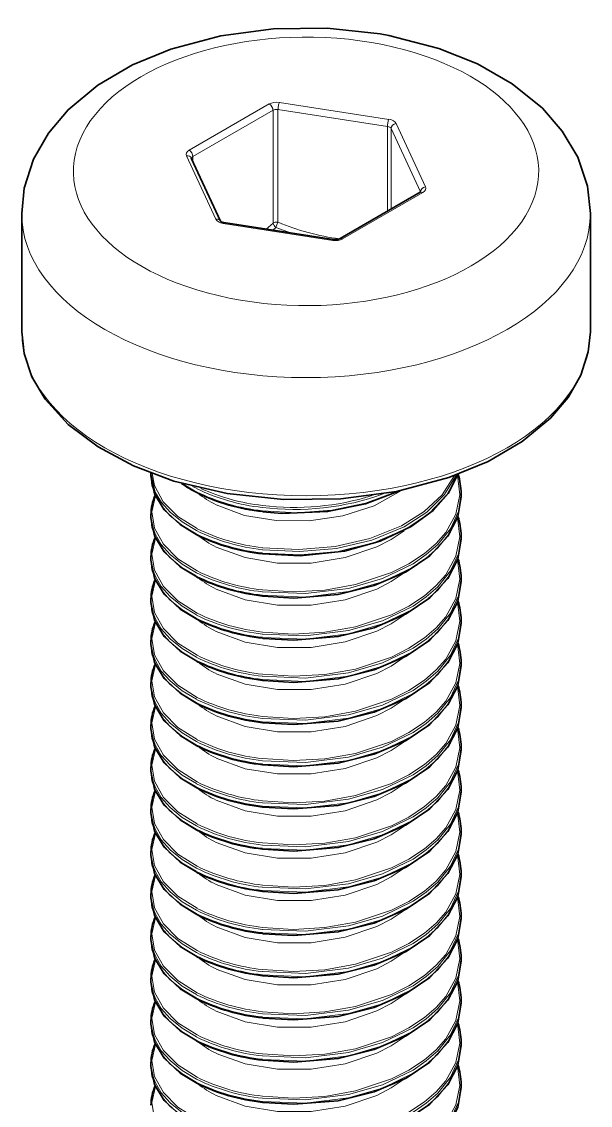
# Model space of a CAD drawing. Extents: x 327 to 941, y 153 to 765.
# Drawn here: x 735.05 to 740.55, y 731.3 to 741.79 of the extents above; entities that cross this region are included whole.
import ezdxf

# ---------------------------------------------------------------- set-up
doc = ezdxf.new("R2010")
doc.units = 0

msp = doc.modelspace()

# ---------------------------------------------------------------- linework, layer by layer
at = {"color": 7, "lineweight": 13, "ltscale": 0.022392}
for p, q in [((737.442, 740.994), (736.667, 740.547)), ((738.151, 739.689), (738.927, 740.137))]:
    msp.add_line(p, q, dxfattribs=at)
at = {"color": 7, "lineweight": 13, "ltscale": 0.026806}
for p, q in [((738.585, 740.777), (737.526, 740.941)), ((738.598, 740.845), (737.539, 741.009)), ((736.995, 739.838), (738.055, 739.674))]:
    msp.add_line(p, q, dxfattribs=at)
at = {"color": 7, "lineweight": 13, "ltscale": 0.027277}
for p, q in [((737.526, 739.849), (737.526, 740.941)), ((737.478, 739.842), (737.478, 740.933))]:
    msp.add_line(p, q, dxfattribs=at)
at = {"color": 7, "lineweight": 13, "ltscale": 0.022391}
msp.add_line((737.478, 740.933), (736.702, 740.485), dxfattribs=at)
at = {"color": 7, "lineweight": 13, "ltscale": 0.0205}
msp.add_line((738.585, 739.957), (738.585, 740.777), dxfattribs=at)
at = {"color": 7, "lineweight": 13, "ltscale": 0.016861}
for p, q in [((738.905, 740.144), (738.621, 740.756)), ((738.953, 740.193), (738.669, 740.805)), ((736.641, 740.491), (736.925, 739.879))]:
    msp.add_line(p, q, dxfattribs=at)
at = {"color": 7, "lineweight": 13, "ltscale": 0.019479}
msp.add_line((738.621, 739.977), (738.621, 740.756), dxfattribs=at)
at = {"color": 7, "lineweight": 35, "ltscale": 0.016861}
msp.add_line((736.686, 740.471), (736.97, 739.859), dxfattribs=at)
at = {"color": 7, "lineweight": 13, "ltscale": 0.001213}
msp.add_line((736.702, 740.437), (736.702, 740.485), dxfattribs=at)
at = {"color": 7, "lineweight": 35, "ltscale": 0.022391}
msp.add_line((738.126, 739.692), (738.902, 740.14), dxfattribs=at)
at = {"color": 7, "lineweight": 35, "ltscale": 0.000190735}
msp.add_line((738.902, 740.14), (738.908, 740.144), dxfattribs=at)
at = {"color": 7, "lineweight": 35, "ltscale": 0.028577}
msp.add_line((735.047, 738.79), (735.047, 739.933), dxfattribs=at)
at = {"color": 7, "lineweight": 35, "ltscale": 0.028578}
msp.add_line((740.547, 738.79), (740.547, 739.934), dxfattribs=at)
at = {"color": 7, "lineweight": 35, "ltscale": 0.026804}
msp.add_line((737.003, 739.847), (738.062, 739.683), dxfattribs=at)
at = {"color": 7, "lineweight": 13, "ltscale": 0.002203}
msp.add_line((737.412, 739.784), (737.478, 739.842), dxfattribs=at)
at = {"color": 7, "lineweight": 13, "ltscale": 0.001008}
msp.add_line((737.476, 739.774), (737.506, 739.8), dxfattribs=at)
at = {"color": 7, "lineweight": 13, "ltscale": 0.001324}
msp.add_line((737.526, 739.849), (737.506, 739.8), dxfattribs=at)
at = {"color": 7, "lineweight": 13, "ltscale": 0.004038}
msp.add_line((737.658, 739.745), (737.506, 739.8), dxfattribs=at)
at = {"color": 7, "lineweight": 35, "ltscale": 0.000802612}
for p, q in [((736.297, 737.396), (736.297, 737.428)), ((736.297, 736.988), (736.297, 737.02)), ((739.297, 736.784), (739.297, 736.816)), ((739.297, 736.375), (739.297, 736.407)), ((739.297, 735.967), (739.297, 735.999)), ((736.297, 735.763), (736.297, 735.795)), ((736.297, 735.355), (736.297, 735.387)), ((739.297, 735.151), (739.297, 735.183)), ((739.297, 734.742), (739.297, 734.774)), ((736.297, 734.538), (736.297, 734.57)), ((736.297, 734.13), (736.297, 734.162)), ((736.297, 733.722), (736.297, 733.754)), ((739.297, 733.518), (739.297, 733.55)), ((739.297, 733.109), (739.297, 733.141)), ((736.297, 732.905), (736.297, 732.937)), ((736.297, 732.497), (736.297, 732.529)), ((739.297, 731.885), (739.297, 731.917)), ((739.297, 731.476), (739.297, 731.508))]:
    msp.add_line(p, q, dxfattribs=at)
at = {"color": 7, "lineweight": 13, "ltscale": 0.001049}
msp.add_line((736.737, 737.275), (736.7, 737.294), dxfattribs=at)
at = {"color": 7, "lineweight": 35, "ltscale": 0.000804138}
for p, q in [((739.297, 737.192), (739.297, 737.224)), ((736.297, 736.579), (736.297, 736.612)), ((736.297, 736.171), (736.297, 736.203)), ((739.297, 735.559), (739.297, 735.591)), ((736.297, 734.946), (736.297, 734.979)), ((739.297, 734.334), (739.297, 734.366)), ((739.297, 733.926), (739.297, 733.958)), ((736.297, 733.313), (736.297, 733.346)), ((739.297, 732.701), (739.297, 732.733)), ((739.297, 732.293), (739.297, 732.325)), ((736.297, 732.089), (736.297, 732.121)), ((736.297, 731.68), (736.297, 731.713))]:
    msp.add_line(p, q, dxfattribs=at)
at = {"color": 7, "lineweight": 35}
for points in [[(735.047, 739.933), (735.071, 740.18), (735.16, 740.459), (735.305, 740.712), (735.496, 740.938), (735.784, 741.177), (736.118, 741.372), (736.49, 741.525), (736.972, 741.653), (737.482, 741.721), (738.001, 741.728), (738.514, 741.673)], [(740.547, 739.934), (740.518, 740.2), (740.425, 740.478), (740.276, 740.731), (740.083, 740.953), (739.792, 741.189), (739.455, 741.382), (739.082, 741.532), (738.597, 741.658), (738.514, 741.673)], [(737.034, 737.224), (736.52, 737.345), (736.129, 737.491), (735.785, 737.675), (735.496, 737.893), (735.273, 738.139), (735.146, 738.354), (735.07, 738.579), (735.047, 738.79)], [(737.034, 737.224), (737.579, 737.166), (738.133, 737.172), (738.673, 737.245), (739.178, 737.379), (739.558, 737.535), (739.889, 737.728), (740.161, 737.954), (740.332, 738.155), (740.455, 738.369), (740.527, 738.596), (740.547, 738.79)], [(736.297, 737.396), (736.331, 737.223), (736.426, 737.067), (736.58, 736.924), (736.74, 736.825)], [(739.266, 737.41), (739.172, 737.224), (739.028, 737.061), (738.815, 736.904), (738.514, 736.762), (738.17, 736.667), (737.742, 736.622), (737.378, 736.64)], [(738.701, 737.25), (738.371, 737.124), (738.005, 737.049), (737.563, 737.032), (737.378, 737.048)], [(739.297, 737.192), (739.265, 736.998), (739.169, 736.812), (738.994, 736.622), (738.765, 736.467), (738.456, 736.334), (738.108, 736.248), (737.68, 736.213), (737.378, 736.231)], [(736.297, 736.988), (736.331, 736.815), (736.426, 736.659), (736.58, 736.516), (736.74, 736.417)], [(739.297, 736.784), (739.265, 736.589), (739.169, 736.403), (738.994, 736.214), (738.765, 736.059), (738.456, 735.925), (738.108, 735.84), (737.68, 735.805), (737.378, 735.823)], [(736.297, 736.579), (736.331, 736.406), (736.426, 736.25), (736.58, 736.107), (736.74, 736.009)], [(739.297, 736.375), (739.265, 736.181), (739.169, 735.995), (738.994, 735.806), (738.765, 735.651), (738.456, 735.517), (738.108, 735.431), (737.68, 735.396), (737.378, 735.415)], [(736.297, 736.171), (736.331, 735.998), (736.426, 735.842), (736.58, 735.699), (736.74, 735.601)], [(739.297, 735.967), (739.265, 735.773), (739.169, 735.587), (738.994, 735.397), (738.765, 735.242), (738.456, 735.109), (738.108, 735.023), (737.68, 734.988), (737.378, 735.007)], [(736.297, 735.763), (736.331, 735.59), (736.426, 735.434), (736.58, 735.291), (736.74, 735.192)], [(739.297, 735.559), (739.265, 735.365), (739.169, 735.179), (738.994, 734.989), (738.765, 734.834), (738.456, 734.701), (738.108, 734.615), (737.68, 734.58), (737.378, 734.598)], [(736.297, 735.355), (736.331, 735.182), (736.426, 735.026), (736.58, 734.883), (736.74, 734.784)], [(739.297, 735.151), (739.265, 734.956), (739.169, 734.77), (738.994, 734.581), (738.765, 734.426), (738.456, 734.292), (738.108, 734.207), (737.68, 734.172), (737.378, 734.19)], [(736.297, 734.946), (736.331, 734.773), (736.426, 734.617), (736.58, 734.474), (736.74, 734.376)], [(739.297, 734.742), (739.265, 734.548), (739.169, 734.362), (738.994, 734.173), (738.765, 734.018), (738.456, 733.884), (738.108, 733.798), (737.68, 733.763), (737.378, 733.782)], [(736.297, 734.538), (736.331, 734.365), (736.426, 734.209), (736.58, 734.066), (736.74, 733.968)], [(739.297, 734.334), (739.265, 734.14), (739.169, 733.954), (738.994, 733.764), (738.765, 733.609), (738.456, 733.476), (738.108, 733.39), (737.68, 733.355), (737.378, 733.374)], [(736.297, 734.13), (736.331, 733.957), (736.426, 733.801), (736.58, 733.658), (736.74, 733.559)], [(739.297, 733.926), (739.265, 733.732), (739.169, 733.546), (738.994, 733.356), (738.765, 733.201), (738.456, 733.068), (738.108, 732.982), (737.68, 732.947), (737.378, 732.965)], [(736.297, 733.722), (736.331, 733.549), (736.426, 733.393), (736.58, 733.25), (736.74, 733.151)], [(739.297, 733.518), (739.265, 733.323), (739.169, 733.137), (738.994, 732.948), (738.765, 732.793), (738.456, 732.659), (738.108, 732.574), (737.68, 732.539), (737.378, 732.557)], [(736.297, 733.313), (736.331, 733.14), (736.426, 732.984), (736.58, 732.841), (736.74, 732.743)], [(739.297, 733.109), (739.265, 732.915), (739.169, 732.729), (738.994, 732.54), (738.765, 732.385), (738.456, 732.251), (738.108, 732.165), (737.68, 732.13), (737.378, 732.149)], [(736.297, 732.905), (736.331, 732.732), (736.426, 732.576), (736.58, 732.433), (736.74, 732.335)], [(739.297, 732.701), (739.265, 732.507), (739.169, 732.321), (738.994, 732.131), (738.765, 731.976), (738.456, 731.843), (738.108, 731.757), (737.68, 731.722), (737.378, 731.741)], [(736.297, 732.497), (736.331, 732.324), (736.426, 732.168), (736.58, 732.025), (736.74, 731.927)], [(739.297, 732.293), (739.265, 732.099), (739.169, 731.913), (738.994, 731.723), (738.765, 731.568), (738.456, 731.435), (738.108, 731.349), (737.68, 731.314), (737.378, 731.332)], [(736.297, 732.089), (736.331, 731.916), (736.426, 731.76), (736.58, 731.617), (736.74, 731.518)], [(739.297, 731.885), (739.265, 731.69), (739.169, 731.504), (738.994, 731.315), (738.765, 731.16), (738.456, 731.026), (738.108, 730.941), (737.68, 730.906), (737.378, 730.924)], [(736.297, 731.68), (736.331, 731.507), (736.426, 731.351), (736.58, 731.208), (736.74, 731.11)], [(739.297, 731.476), (739.265, 731.282), (739.169, 731.096), (738.994, 730.907), (738.765, 730.752), (738.456, 730.618), (738.108, 730.532), (737.68, 730.497), (737.378, 730.516)]]:
    msp.add_lwpolyline(points, dxfattribs=at)
at = {"color": 7, "lineweight": 13}
for points in [[(736.737, 736.866), (736.598, 736.949), (736.482, 737.044), (736.399, 737.138), (736.339, 737.239), (736.297, 737.422)], [(736.735, 736.835), (736.597, 736.918), (736.481, 737.013), (736.397, 737.109), (736.337, 737.212), (736.307, 737.303), (736.297, 737.396)], [(736.743, 736.885), (736.557, 737.003), (736.416, 737.144), (736.331, 737.301), (736.308, 737.418)], [(739.265, 737.41), (739.16, 737.211), (738.992, 737.034), (738.773, 736.886), (738.458, 736.75), (738.109, 736.664), (737.744, 736.63), (737.375, 736.648)], [(739.251, 737.405), (739.138, 737.214), (738.964, 737.044), (738.745, 736.903), (738.434, 736.774), (738.091, 736.694), (737.735, 736.662), (737.375, 736.681)], [(739.263, 737.402), (739.286, 737.213), (739.247, 737.025), (739.148, 736.848), (739.056, 736.741), (738.944, 736.644), (738.793, 736.544), (738.624, 736.459), (738.276, 736.343), (737.979, 736.29), (737.676, 736.273), (737.376, 736.292)], [(739.232, 737.398), (739.114, 737.212), (738.939, 737.049), (738.72, 736.913), (738.414, 736.789), (738.078, 736.712), (737.729, 736.682), (737.376, 736.7)], [(736.743, 736.477), (736.558, 736.594), (736.418, 736.734), (736.331, 736.89), (736.307, 737.046), (736.34, 737.202)], [(736.928, 737.114), (737.202, 737.013), (737.509, 736.962), (737.829, 736.959), (738.153, 737.007), (738.457, 737.105), (738.721, 737.254)], [(738.676, 737.245), (738.373, 737.132), (738.046, 737.063), (737.709, 737.038), (737.375, 737.057)], [(739.297, 737.224), (739.271, 737.05), (739.193, 736.884), (739.071, 736.731), (738.96, 736.633), (738.832, 736.545), (738.537, 736.402), (738.207, 736.307), (737.791, 736.256), (737.375, 736.272)], [(739.297, 737.192), (739.271, 737.018), (739.193, 736.852), (739.071, 736.698), (738.96, 736.6), (738.832, 736.513), (738.537, 736.37), (738.207, 736.275), (737.791, 736.223), (737.375, 736.24)], [(736.737, 736.458), (736.598, 736.541), (736.482, 736.636), (736.397, 736.732), (736.337, 736.835), (736.307, 736.927), (736.297, 737.02)], [(736.735, 736.427), (736.597, 736.51), (736.481, 736.605), (736.397, 736.701), (736.337, 736.804), (736.307, 736.895), (736.297, 736.988)], [(739.263, 736.994), (739.286, 736.805), (739.247, 736.617), (739.148, 736.439), (739.056, 736.333), (738.944, 736.236), (738.793, 736.136), (738.624, 736.051), (738.276, 735.934), (737.979, 735.882), (737.676, 735.865), (737.376, 735.884)], [(736.928, 736.706), (737.208, 736.604), (737.521, 736.552), (737.848, 736.552), (738.176, 736.604), (738.483, 736.708), (738.621, 736.78), (738.745, 736.864)], [(736.743, 736.068), (736.558, 736.186), (736.418, 736.326), (736.331, 736.482), (736.307, 736.638), (736.34, 736.793)], [(739.297, 736.816), (739.271, 736.642), (739.193, 736.475), (739.071, 736.322), (738.96, 736.224), (738.832, 736.136), (738.537, 735.994), (738.207, 735.898), (737.791, 735.847), (737.375, 735.864)], [(739.297, 736.784), (739.271, 736.61), (739.193, 736.443), (739.071, 736.29), (738.96, 736.192), (738.832, 736.104), (738.537, 735.962), (738.207, 735.866), (737.791, 735.815), (737.375, 735.832)], [(736.737, 736.05), (736.598, 736.133), (736.482, 736.228), (736.397, 736.324), (736.337, 736.427), (736.307, 736.518), (736.297, 736.612)], [(736.735, 736.018), (736.597, 736.101), (736.481, 736.196), (736.397, 736.292), (736.337, 736.395), (736.307, 736.486), (736.297, 736.579)], [(739.263, 736.585), (739.286, 736.396), (739.247, 736.209), (739.148, 736.031), (739.056, 735.925), (738.944, 735.828), (738.793, 735.727), (738.624, 735.642), (738.276, 735.526), (737.979, 735.474), (737.676, 735.457), (737.376, 735.476)], [(736.928, 736.298), (737.208, 736.195), (737.521, 736.144), (737.848, 736.144), (738.176, 736.196), (738.483, 736.3), (738.621, 736.372), (738.745, 736.456)], [(736.743, 735.66), (736.558, 735.778), (736.418, 735.917), (736.331, 736.073), (736.307, 736.23), (736.34, 736.385)], [(739.297, 736.407), (739.271, 736.234), (739.193, 736.067), (739.071, 735.914), (738.96, 735.816), (738.832, 735.728), (738.537, 735.586), (738.207, 735.49), (737.791, 735.439), (737.375, 735.456)], [(739.297, 736.375), (739.271, 736.202), (739.193, 736.035), (739.071, 735.882), (738.96, 735.784), (738.832, 735.696), (738.537, 735.554), (738.207, 735.458), (737.791, 735.407), (737.375, 735.424)], [(736.737, 735.642), (736.598, 735.724), (736.482, 735.819), (736.397, 735.916), (736.337, 736.019), (736.307, 736.11), (736.297, 736.203)], [(736.735, 735.61), (736.597, 735.693), (736.481, 735.788), (736.397, 735.884), (736.337, 735.987), (736.307, 736.078), (736.297, 736.171)], [(739.263, 736.177), (739.286, 735.988), (739.247, 735.8), (739.148, 735.623), (739.056, 735.517), (738.944, 735.419), (738.793, 735.319), (738.624, 735.234), (738.276, 735.118), (737.979, 735.065), (737.676, 735.049), (737.376, 735.067)], [(736.928, 735.889), (737.208, 735.787), (737.521, 735.736), (737.848, 735.736), (738.176, 735.788), (738.483, 735.892), (738.621, 735.964), (738.745, 736.048)], [(736.743, 735.252), (736.558, 735.369), (736.418, 735.509), (736.331, 735.665), (736.307, 735.821), (736.34, 735.977)], [(739.297, 735.999), (739.271, 735.825), (739.193, 735.659), (739.071, 735.506), (738.96, 735.408), (738.832, 735.32), (738.537, 735.177), (738.207, 735.082), (737.791, 735.031), (737.375, 735.048)], [(739.297, 735.967), (739.271, 735.793), (739.193, 735.627), (739.071, 735.474), (738.96, 735.376), (738.832, 735.288), (738.537, 735.145), (738.207, 735.05), (737.791, 734.999), (737.375, 735.015)], [(736.737, 735.233), (736.598, 735.316), (736.482, 735.411), (736.397, 735.507), (736.337, 735.611), (736.307, 735.702), (736.297, 735.795)], [(736.735, 735.202), (736.597, 735.285), (736.481, 735.38), (736.397, 735.476), (736.337, 735.579), (736.307, 735.67), (736.297, 735.763)], [(739.263, 735.769), (739.286, 735.58), (739.247, 735.392), (739.148, 735.215), (739.056, 735.108), (738.944, 735.011), (738.793, 734.911), (738.624, 734.826), (738.276, 734.71), (737.979, 734.657), (737.676, 734.64), (737.376, 734.659)], [(736.928, 735.481), (737.208, 735.379), (737.521, 735.328), (737.848, 735.328), (738.176, 735.379), (738.483, 735.484), (738.621, 735.555), (738.745, 735.64)], [(739.297, 735.591), (739.271, 735.417), (739.193, 735.251), (739.071, 735.098), (738.96, 735), (738.832, 734.912), (738.537, 734.769), (738.207, 734.674), (737.791, 734.623), (737.375, 734.639)], [(736.743, 734.844), (736.558, 734.961), (736.418, 735.101), (736.331, 735.257), (736.307, 735.413), (736.34, 735.569)], [(739.297, 735.559), (739.271, 735.385), (739.193, 735.219), (739.071, 735.065), (738.96, 734.967), (738.832, 734.88), (738.537, 734.737), (738.207, 734.642), (737.791, 734.59), (737.375, 734.607)], [(736.737, 734.825), (736.598, 734.908), (736.482, 735.003), (736.397, 735.099), (736.337, 735.202), (736.307, 735.294), (736.297, 735.387)], [(736.735, 734.794), (736.597, 734.877), (736.481, 734.972), (736.397, 735.068), (736.337, 735.171), (736.307, 735.262), (736.297, 735.355)], [(739.263, 735.361), (739.286, 735.172), (739.247, 734.984), (739.148, 734.807), (739.056, 734.7), (738.944, 734.603), (738.793, 734.503), (738.624, 734.418), (738.276, 734.302), (737.979, 734.249), (737.676, 734.232), (737.376, 734.251)], [(736.928, 735.073), (737.208, 734.971), (737.521, 734.919), (737.848, 734.919), (738.176, 734.971), (738.483, 735.075), (738.621, 735.147), (738.745, 735.231)], [(739.297, 735.183), (739.271, 735.009), (739.193, 734.842), (739.071, 734.689), (738.96, 734.591), (738.832, 734.503), (738.537, 734.361), (738.207, 734.266), (737.791, 734.214), (737.375, 734.231)], [(736.743, 734.435), (736.558, 734.553), (736.418, 734.693), (736.331, 734.849), (736.307, 735.005), (736.34, 735.16)], [(739.297, 735.151), (739.271, 734.977), (739.193, 734.81), (739.071, 734.657), (738.96, 734.559), (738.832, 734.471), (738.537, 734.329), (738.207, 734.233), (737.791, 734.182), (737.375, 734.199)], [(736.737, 734.417), (736.598, 734.5), (736.482, 734.595), (736.397, 734.691), (736.337, 734.794), (736.307, 734.885), (736.297, 734.979)], [(736.735, 734.385), (736.597, 734.468), (736.481, 734.563), (736.397, 734.659), (736.337, 734.762), (736.307, 734.853), (736.297, 734.946)], [(739.263, 734.952), (739.286, 734.763), (739.247, 734.576), (739.148, 734.398), (739.056, 734.292), (738.944, 734.195), (738.793, 734.094), (738.624, 734.009), (738.276, 733.893), (737.979, 733.841), (737.676, 733.824), (737.376, 733.843)], [(736.743, 734.027), (736.558, 734.145), (736.418, 734.284), (736.331, 734.44), (736.307, 734.597), (736.34, 734.752)], [(736.928, 734.665), (737.208, 734.562), (737.521, 734.511), (737.848, 734.511), (738.176, 734.563), (738.483, 734.667), (738.621, 734.739), (738.745, 734.823)], [(739.297, 734.774), (739.271, 734.601), (739.193, 734.434), (739.071, 734.281), (738.96, 734.183), (738.832, 734.095), (738.537, 733.953), (738.207, 733.857), (737.791, 733.806), (737.375, 733.823)], [(739.297, 734.742), (739.271, 734.569), (739.193, 734.402), (739.071, 734.249), (738.96, 734.151), (738.832, 734.063), (738.537, 733.921), (738.207, 733.825), (737.791, 733.774), (737.375, 733.791)], [(736.737, 734.009), (736.598, 734.091), (736.482, 734.186), (736.397, 734.283), (736.337, 734.386), (736.307, 734.477), (736.297, 734.57)], [(739.263, 734.544), (739.286, 734.355), (739.247, 734.167), (739.148, 733.99), (739.056, 733.884), (738.944, 733.786), (738.793, 733.686), (738.624, 733.601), (738.276, 733.485), (737.979, 733.432), (737.676, 733.416), (737.376, 733.434)], [(736.735, 733.977), (736.597, 734.06), (736.481, 734.155), (736.397, 734.251), (736.337, 734.354), (736.307, 734.445), (736.297, 734.538)], [(736.743, 733.619), (736.558, 733.736), (736.418, 733.876), (736.331, 734.032), (736.307, 734.188), (736.34, 734.344)], [(736.928, 734.256), (737.208, 734.154), (737.521, 734.103), (737.848, 734.103), (738.176, 734.155), (738.483, 734.259), (738.621, 734.331), (738.745, 734.415)], [(739.297, 734.366), (739.271, 734.192), (739.193, 734.026), (739.071, 733.873), (738.96, 733.775), (738.832, 733.687), (738.537, 733.544), (738.207, 733.449), (737.791, 733.398), (737.375, 733.415)], [(739.297, 734.334), (739.271, 734.16), (739.193, 733.994), (739.071, 733.841), (738.96, 733.743), (738.832, 733.655), (738.537, 733.512), (738.207, 733.417), (737.791, 733.366), (737.375, 733.382)], [(736.737, 733.6), (736.598, 733.683), (736.482, 733.778), (736.397, 733.874), (736.337, 733.978), (736.307, 734.069), (736.297, 734.162)], [(736.735, 733.569), (736.597, 733.652), (736.481, 733.747), (736.397, 733.843), (736.337, 733.946), (736.307, 734.037), (736.297, 734.13)], [(739.263, 734.136), (739.286, 733.947), (739.247, 733.759), (739.148, 733.582), (739.056, 733.475), (738.944, 733.378), (738.793, 733.278), (738.624, 733.193), (738.276, 733.077), (737.979, 733.024), (737.676, 733.007), (737.376, 733.026)], [(736.743, 733.211), (736.558, 733.328), (736.418, 733.468), (736.331, 733.624), (736.307, 733.78), (736.34, 733.936)], [(736.928, 733.848), (737.208, 733.746), (737.521, 733.695), (737.848, 733.695), (738.176, 733.746), (738.483, 733.851), (738.621, 733.922), (738.745, 734.007)], [(739.297, 733.958), (739.271, 733.784), (739.193, 733.618), (739.071, 733.465), (738.96, 733.367), (738.832, 733.279), (738.537, 733.136), (738.207, 733.041), (737.791, 732.99), (737.375, 733.006)], [(739.297, 733.926), (739.271, 733.752), (739.193, 733.586), (739.071, 733.432), (738.96, 733.334), (738.832, 733.247), (738.537, 733.104), (738.207, 733.009), (737.791, 732.957), (737.375, 732.974)], [(736.737, 733.192), (736.598, 733.275), (736.482, 733.37), (736.397, 733.466), (736.337, 733.569), (736.307, 733.661), (736.297, 733.754)], [(736.735, 733.161), (736.597, 733.244), (736.481, 733.339), (736.397, 733.435), (736.337, 733.538), (736.307, 733.629), (736.297, 733.722)], [(739.263, 733.728), (739.286, 733.539), (739.247, 733.351), (739.148, 733.174), (739.056, 733.067), (738.944, 732.97), (738.793, 732.87), (738.624, 732.785), (738.276, 732.669), (737.979, 732.616), (737.676, 732.599), (737.376, 732.618)], [(736.928, 733.44), (737.208, 733.338), (737.521, 733.286), (737.848, 733.286), (738.176, 733.338), (738.483, 733.442), (738.621, 733.514), (738.745, 733.599)], [(736.743, 732.802), (736.558, 732.92), (736.418, 733.06), (736.331, 733.216), (736.307, 733.372), (736.34, 733.527)], [(739.297, 733.55), (739.271, 733.376), (739.193, 733.209), (739.071, 733.056), (738.96, 732.958), (738.832, 732.87), (738.537, 732.728), (738.207, 732.633), (737.791, 732.581), (737.375, 732.598)], [(739.297, 733.518), (739.271, 733.344), (739.193, 733.177), (739.071, 733.024), (738.96, 732.926), (738.832, 732.838), (738.537, 732.696), (738.207, 732.6), (737.791, 732.549), (737.375, 732.566)], [(736.737, 732.784), (736.598, 732.867), (736.482, 732.962), (736.397, 733.058), (736.337, 733.161), (736.307, 733.252), (736.297, 733.346)], [(736.735, 732.752), (736.597, 732.835), (736.481, 732.93), (736.397, 733.026), (736.337, 733.129), (736.307, 733.22), (736.297, 733.313)], [(739.263, 733.319), (739.286, 733.13), (739.247, 732.943), (739.148, 732.765), (739.056, 732.659), (738.944, 732.562), (738.793, 732.461), (738.624, 732.376), (738.276, 732.26), (737.979, 732.208), (737.676, 732.191), (737.376, 732.21)], [(736.928, 733.032), (737.208, 732.929), (737.521, 732.878), (737.848, 732.878), (738.176, 732.93), (738.483, 733.034), (738.621, 733.106), (738.745, 733.19)], [(736.743, 732.394), (736.558, 732.512), (736.418, 732.651), (736.331, 732.807), (736.307, 732.964), (736.34, 733.119)], [(739.297, 733.141), (739.271, 732.968), (739.193, 732.801), (739.071, 732.648), (738.96, 732.55), (738.832, 732.462), (738.537, 732.32), (738.207, 732.224), (737.791, 732.173), (737.375, 732.19)], [(739.297, 733.109), (739.271, 732.936), (739.193, 732.769), (739.071, 732.616), (738.96, 732.518), (738.832, 732.43), (738.537, 732.288), (738.207, 732.192), (737.791, 732.141), (737.375, 732.158)], [(736.737, 732.376), (736.598, 732.458), (736.482, 732.553), (736.397, 732.65), (736.337, 732.753), (736.307, 732.844), (736.297, 732.937)], [(736.735, 732.344), (736.597, 732.427), (736.481, 732.522), (736.397, 732.618), (736.337, 732.721), (736.307, 732.812), (736.297, 732.905)], [(739.263, 732.911), (739.286, 732.722), (739.247, 732.534), (739.148, 732.357), (739.056, 732.251), (738.944, 732.153), (738.793, 732.053), (738.624, 731.968), (738.276, 731.852), (737.979, 731.799), (737.676, 731.783), (737.376, 731.801)], [(736.928, 732.623), (737.208, 732.521), (737.521, 732.47), (737.848, 732.47), (738.176, 732.522), (738.483, 732.626), (738.621, 732.698), (738.745, 732.782)], [(736.743, 731.986), (736.558, 732.103), (736.418, 732.243), (736.331, 732.399), (736.307, 732.555), (736.34, 732.711)], [(739.297, 732.733), (739.271, 732.559), (739.193, 732.393), (739.071, 732.24), (738.96, 732.142), (738.832, 732.054), (738.537, 731.911), (738.207, 731.816), (737.791, 731.765), (737.375, 731.782)], [(739.297, 732.701), (739.271, 732.527), (739.193, 732.361), (739.071, 732.208), (738.96, 732.11), (738.832, 732.022), (738.537, 731.879), (738.207, 731.784), (737.791, 731.733), (737.375, 731.749)], [(736.737, 731.967), (736.598, 732.05), (736.482, 732.145), (736.397, 732.241), (736.337, 732.345), (736.307, 732.436), (736.297, 732.529)], [(736.735, 731.936), (736.597, 732.019), (736.481, 732.114), (736.397, 732.21), (736.337, 732.313), (736.307, 732.404), (736.297, 732.497)], [(739.263, 732.503), (739.286, 732.314), (739.247, 732.126), (739.148, 731.949), (739.056, 731.842), (738.944, 731.745), (738.793, 731.645), (738.624, 731.56), (738.276, 731.444), (737.979, 731.391), (737.676, 731.374), (737.376, 731.393)], [(736.928, 732.215), (737.208, 732.113), (737.521, 732.062), (737.848, 732.062), (738.176, 732.113), (738.483, 732.218), (738.621, 732.289), (738.745, 732.374)], [(736.743, 731.578), (736.558, 731.695), (736.418, 731.835), (736.331, 731.991), (736.307, 732.147), (736.34, 732.303)], [(739.297, 732.325), (739.271, 732.151), (739.193, 731.985), (739.071, 731.832), (738.96, 731.734), (738.832, 731.646), (738.537, 731.503), (738.207, 731.408), (737.791, 731.357), (737.375, 731.373)], [(739.297, 732.293), (739.271, 732.119), (739.193, 731.953), (739.071, 731.799), (738.96, 731.701), (738.832, 731.614), (738.537, 731.471), (738.207, 731.376), (737.791, 731.324), (737.375, 731.341)], [(736.737, 731.559), (736.598, 731.642), (736.482, 731.737), (736.397, 731.833), (736.337, 731.936), (736.307, 732.028), (736.297, 732.121)], [(736.735, 731.528), (736.597, 731.611), (736.481, 731.706), (736.397, 731.802), (736.337, 731.905), (736.307, 731.996), (736.297, 732.089)], [(739.263, 732.095), (739.286, 731.906), (739.247, 731.718), (739.148, 731.541), (739.056, 731.434), (738.944, 731.337), (738.793, 731.237), (738.624, 731.152), (738.276, 731.036), (737.979, 730.983), (737.676, 730.966), (737.376, 730.985)], [(736.928, 731.807), (737.208, 731.705), (737.521, 731.654), (737.848, 731.653), (738.176, 731.705), (738.483, 731.809), (738.621, 731.881), (738.745, 731.965)], [(736.743, 731.169), (736.558, 731.287), (736.418, 731.427), (736.331, 731.583), (736.307, 731.739), (736.34, 731.894)], [(739.297, 731.917), (739.271, 731.743), (739.193, 731.576), (739.071, 731.423), (738.96, 731.325), (738.832, 731.237), (738.537, 731.095), (738.207, 731), (737.791, 730.948), (737.375, 730.965)], [(739.297, 731.885), (739.271, 731.711), (739.193, 731.544), (739.071, 731.391), (738.96, 731.293), (738.832, 731.205), (738.537, 731.063), (738.207, 730.967), (737.791, 730.916), (737.375, 730.933)], [(736.737, 731.151), (736.598, 731.234), (736.482, 731.329), (736.397, 731.425), (736.337, 731.528), (736.307, 731.619), (736.297, 731.713)], [(736.735, 731.119), (736.597, 731.202), (736.481, 731.297), (736.397, 731.393), (736.337, 731.496), (736.307, 731.587), (736.297, 731.68)], [(739.263, 731.686), (739.286, 731.497), (739.247, 731.31), (739.148, 731.132), (739.056, 731.026), (738.944, 730.929), (738.793, 730.828), (738.624, 730.743), (738.276, 730.627), (737.979, 730.575), (737.676, 730.558), (737.376, 730.577)], [(736.928, 731.399), (737.208, 731.296), (737.521, 731.245), (737.848, 731.245), (738.176, 731.297), (738.483, 731.401), (738.621, 731.473), (738.745, 731.557)], [(739.297, 731.508), (739.271, 731.335), (739.193, 731.168), (739.071, 731.015), (738.96, 730.917), (738.832, 730.829), (738.537, 730.687), (738.207, 730.591), (737.791, 730.54), (737.375, 730.557)], [(736.743, 730.761), (736.558, 730.879), (736.418, 731.018), (736.331, 731.175), (736.307, 731.331), (736.34, 731.486)], [(739.297, 731.476), (739.271, 731.303), (739.193, 731.136), (739.071, 730.983), (738.96, 730.885), (738.832, 730.797), (738.537, 730.655), (738.207, 730.559), (737.791, 730.508), (737.375, 730.525)]]:
    msp.add_lwpolyline(points, dxfattribs=at)
at = {"color": 7, "lineweight": 35}
for centre, radius, start, end in [((737.009, 739.911), 0.0644, 232.3851, 264.9944), ((738.081, 739.787), 0.106, 259.8785, 295.2989), ((738.689, 737.223), 0.608, 0.122, 18.0173), ((737.292, 738.312), 1.212, 234.6943, 242.9032), ((736.761, 737.017), 0.464, 155.8032, 179.695), ((737.583, 738.957), 1.919, 243.9265, 263.8541), ((738.689, 736.814), 0.608, 0.1242, 18.1502), ((736.761, 736.609), 0.464, 155.8032, 179.695), ((737.583, 738.548), 1.919, 243.9265, 263.8541), ((738.689, 736.406), 0.608, 0.1242, 18.1502), ((736.761, 736.201), 0.464, 155.8032, 179.695), ((737.583, 738.14), 1.919, 243.9265, 263.8541), ((738.689, 735.998), 0.608, 0.1242, 18.1502), ((737.583, 737.732), 1.919, 243.9265, 263.8541), ((736.761, 735.793), 0.464, 155.8032, 179.695), ((738.689, 735.59), 0.608, 0.1242, 18.1502), ((737.583, 737.324), 1.919, 243.9265, 263.8541), ((736.761, 735.384), 0.464, 155.8032, 179.695), ((738.689, 735.181), 0.608, 0.1242, 18.1502), ((737.583, 736.915), 1.919, 243.9265, 263.8541), ((736.761, 734.976), 0.464, 155.8032, 179.695), ((738.689, 734.773), 0.608, 0.1242, 18.1502), ((736.761, 734.568), 0.464, 155.8032, 179.695), ((737.583, 736.507), 1.919, 243.9265, 263.8541), ((738.689, 734.365), 0.608, 0.1242, 18.1502), ((736.761, 734.16), 0.464, 155.8032, 179.695), ((737.583, 736.099), 1.919, 243.9265, 263.8541), ((738.689, 733.957), 0.608, 0.1242, 18.1502), ((736.761, 733.751), 0.464, 155.8032, 179.695), ((737.583, 735.691), 1.919, 243.9265, 263.8541), ((738.689, 733.548), 0.608, 0.1242, 18.1502), ((736.761, 733.343), 0.464, 155.8032, 179.695), ((737.583, 735.282), 1.919, 243.9265, 263.8541), ((738.689, 733.14), 0.608, 0.1242, 18.1502), ((736.761, 732.935), 0.464, 155.8032, 179.695), ((737.583, 734.874), 1.919, 243.9265, 263.8541), ((738.689, 732.732), 0.608, 0.1242, 18.1502), ((736.761, 732.527), 0.464, 155.8032, 179.695), ((737.583, 734.466), 1.919, 243.9265, 263.8541), ((738.689, 732.324), 0.608, 0.1242, 18.1502), ((736.761, 732.118), 0.464, 155.8032, 179.695), ((737.583, 734.058), 1.919, 243.9265, 263.8541), ((738.689, 731.915), 0.608, 0.1242, 18.1502), ((737.583, 733.649), 1.919, 243.9265, 263.8541), ((736.761, 731.71), 0.464, 155.8032, 179.695), ((738.689, 731.507), 0.608, 0.1242, 18.1502), ((737.583, 733.241), 1.919, 243.9265, 263.8541), ((736.761, 731.302), 0.464, 155.8032, 179.695)]:
    msp.add_arc(centre, radius, start, end, dxfattribs=at)
at = {"color": 7, "lineweight": 13}
for centre, radius, start, end in [((737.574, 739.879), 0.104, 200.8028, 229.2229), ((738.43, 742.007), 2.339, 247.2735, 262.4312), ((737.302, 738.345), 1.239, 235.8968, 242.8094), ((737.582, 739.005), 1.927, 243.9658, 263.8167), ((737.592, 739.048), 1.951, 245.4206, 263.6606), ((737.582, 738.971), 1.925, 243.9116, 263.8226), ((737.334, 737.941), 0.921, 230.6561, 243.8033), ((737.688, 739.571), 2.501, 262.7957, 289.9937), ((737.687, 739.604), 2.514, 262.9125, 287.3881), ((737.583, 738.596), 1.926, 243.9366, 263.7988), ((737.583, 738.603), 1.913, 243.9557, 263.8139), ((737.582, 738.563), 1.925, 243.9116, 263.8226), ((737.334, 737.533), 0.921, 230.6561, 243.8033), ((737.582, 738.189), 1.927, 243.9658, 263.8167), ((737.583, 738.194), 1.913, 243.9557, 263.8139), ((737.582, 738.155), 1.925, 243.9116, 263.8226), ((737.334, 737.125), 0.921, 230.6561, 243.8033), ((737.582, 737.747), 1.925, 243.9116, 263.8226), ((737.582, 737.78), 1.927, 243.9658, 263.8167), ((737.583, 737.786), 1.913, 243.9557, 263.8139), ((737.334, 736.716), 0.921, 230.6561, 243.8033), ((737.582, 737.339), 1.925, 243.9116, 263.8226), ((737.582, 737.372), 1.927, 243.9604, 263.8135), ((737.583, 737.378), 1.913, 243.9557, 263.8139), ((737.334, 736.308), 0.921, 230.6561, 243.8033), ((737.582, 736.93), 1.925, 243.9116, 263.8226), ((737.583, 736.963), 1.926, 243.9366, 263.7988), ((737.583, 736.97), 1.913, 243.9557, 263.8139), ((737.334, 735.9), 0.921, 230.6561, 243.8033), ((737.582, 736.522), 1.925, 243.9116, 263.8226), ((737.583, 736.554), 1.926, 243.9366, 263.7988), ((737.583, 736.561), 1.913, 243.9557, 263.8139), ((737.334, 735.492), 0.921, 230.6561, 243.8033), ((737.582, 736.114), 1.925, 243.9116, 263.8226), ((737.583, 736.146), 1.926, 243.9366, 263.7988), ((737.583, 736.153), 1.913, 243.9557, 263.8139), ((737.334, 735.083), 0.921, 230.6561, 243.8033), ((737.583, 735.745), 1.913, 243.9557, 263.8139), ((737.582, 735.706), 1.925, 243.9116, 263.8226), ((737.583, 735.738), 1.926, 243.9366, 263.7988), ((737.334, 734.675), 0.921, 230.6561, 243.8033), ((737.582, 735.331), 1.927, 243.9658, 263.8167), ((737.583, 735.337), 1.913, 243.9557, 263.8139), ((737.582, 735.297), 1.925, 243.9116, 263.8226), ((737.334, 734.267), 0.921, 230.6561, 243.8033), ((737.582, 734.923), 1.927, 243.9658, 263.8167), ((737.583, 734.928), 1.913, 243.9557, 263.8139), ((737.582, 734.889), 1.925, 243.9116, 263.8226), ((737.334, 733.859), 0.921, 230.6561, 243.8033), ((737.582, 734.514), 1.927, 243.9658, 263.8167), ((737.583, 734.52), 1.913, 243.9557, 263.8139), ((737.582, 734.481), 1.925, 243.9116, 263.8226), ((737.334, 733.45), 0.921, 230.6561, 243.8033), ((737.582, 734.073), 1.925, 243.9116, 263.8226), ((737.583, 734.105), 1.926, 243.9366, 263.7988), ((737.583, 734.112), 1.913, 243.9557, 263.8139), ((737.334, 733.042), 0.921, 230.6561, 243.8033), ((737.582, 733.664), 1.925, 243.9116, 263.8226), ((737.582, 733.698), 1.927, 243.9604, 263.8135), ((737.583, 733.704), 1.913, 243.9557, 263.8139), ((737.334, 732.634), 0.921, 230.6561, 243.8033), ((737.582, 733.256), 1.925, 243.9116, 263.8226), ((737.583, 733.288), 1.926, 243.9366, 263.7988), ((737.583, 733.295), 1.913, 243.9557, 263.8139), ((737.334, 732.226), 0.921, 230.6561, 243.8033)]:
    msp.add_arc(centre, radius, start, end, dxfattribs=at)
for centre, major_axis, ratio, start_param, end_param in [((737.797, 740.342), (2.25, 0), 0.57735, 1.285398, 7.568583), ((737.513, 740.953), (0.1, 0), 0.57735, 1.308997, 2.356194), ((737.442, 740.953), (-0.025, 0.0433), 0.57735, 3.926991, 5.497787), ((737.513, 740.913), (0.05, 0), 0.57735, 1.308997, 2.356194), ((737.539, 740.968), (0.0076, 0.0494), 0.211325, 0.631914, 2.202711), ((738.598, 740.805), (0.0076, 0.0494), 0.211325, 0.631914, 2.202711), ((738.573, 740.79), (0.1, 0), 0.57735, 0.261799, 1.308997), ((738.573, 740.749), (0.05, 0), 0.57735, 0.261799, 1.308997), ((738.669, 740.764), (0.0453, 0.0211), 0.788675, 1.219917, 2.790713), ((736.737, 740.506), (0.1, 0), 0.57735, 2.356194, 3.403392), ((736.667, 740.506), (-0.025, 0.0433), 0.57735, 3.926991, 5.497787), ((736.641, 740.45), (-0.0453, -0.0211), 0.788675, 3.141471, 4.36151), ((736.737, 740.465), (0.05, 0), 0.57735, 2.356194, 3.043192), ((738.927, 740.096), (0.025, -0.0433), 0.57735, 2.356194, 3.141593), ((738.953, 740.152), (0.0453, 0.0211), 0.788675, 1.219917, 2.790713), ((738.856, 740.178), (0.1, 0), 0.57735, 5.497787, 6.544985), ((737.797, 739.934), (2.75, 0), 0.57735, 3.141622, 6.283214), ((736.925, 739.838), (-0.0453, -0.0211), 0.788675, 3.141471, 4.36151), ((737.021, 739.894), (0.1, 0), 0.57735, 3.403392, 4.45059), ((736.995, 739.797), (-0.0076, -0.0494), 0.211325, 3.141593, 3.773507), ((737.513, 739.822), (0.05, 0), 0.57735, 1.308997, 2.356194), ((738.081, 739.73), (0.1, 0), 0.57735, 4.45059, 5.497787), ((738.055, 739.633), (-0.0076, -0.0494), 0.211325, 3.141593, 3.773507), ((738.151, 739.648), (0.025, -0.0433), 0.57735, 2.356194, 3.141593), ((737.797, 738.79), (2.75, 0), 0.57735, 3.141622, 6.283214)]:
    msp.add_ellipse(centre, major_axis=major_axis, ratio=ratio, start_param=start_param, end_param=end_param, dxfattribs=at)

doc.saveas('drawing.dxf')
